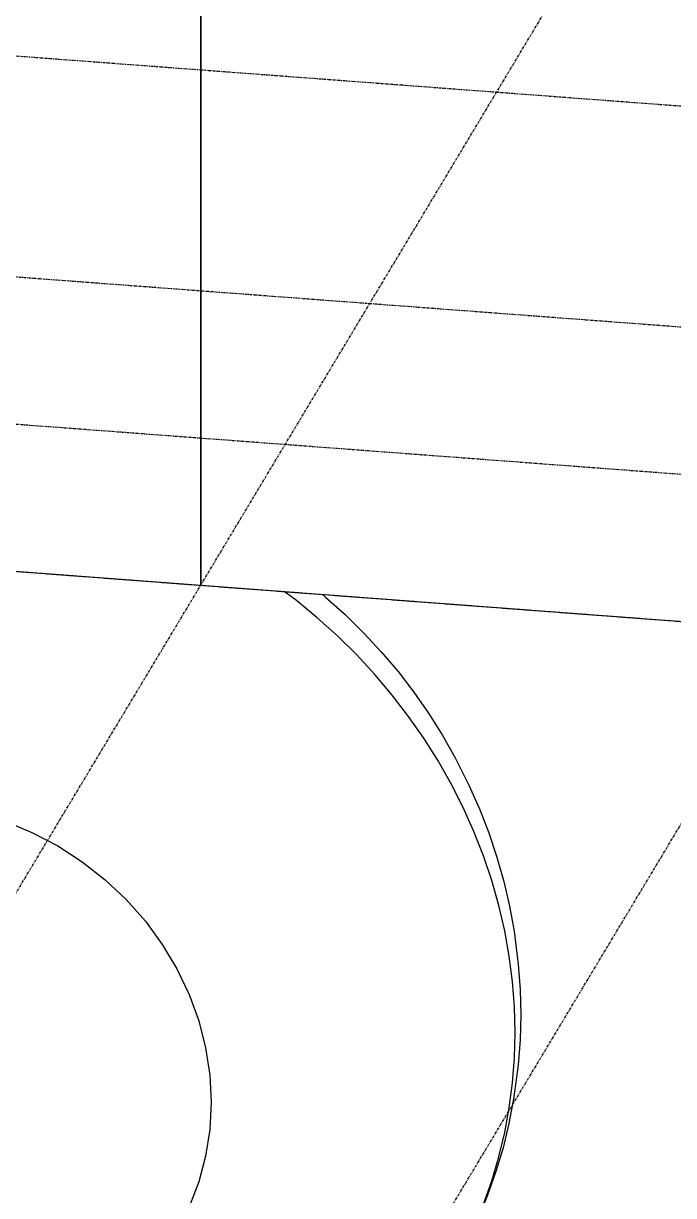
# Model space of a CAD drawing. Header units: millimetres. Extents: x -57554 to 16546, y 2142 to 98430.
# Drawn here: x -40850 to -40051, y 89807 to 91249 of the extents above; entities that cross this region are included whole.
import ezdxf

# ---------------------------------------------------------------- set-up
doc = ezdxf.new("R2010")
doc.units = ezdxf.units.MM
doc.linetypes.add('DXK_LINE_DOT3', pattern=[5.9187, 2.979, -0.9799, 0.9799, -0.9799])

msp = doc.modelspace()

# ---------------------------------------------------------------- linework, layer by layer
at = {"color": 1, "linetype": 'DXK_LINE_DOT3'}
for p, q in [((-41305.3, 89436.1), (-38295.9, 94452.2)), ((-40571.7, 89380.8), (-37562.3, 94396.9)), ((-56906.5, 92417.4), (-35368.2, 90795.4)), ((-57062.4, 92157.4), (-35524.1, 90535.5)), ((-57166.3, 91984.2), (-35628.1, 90362.2)), ((-57270.3, 91810.9), (-35732, 90188.9))]:
    msp.add_line(p, q, dxfattribs=at)
at = {"color": 2, "linetype": 'Continuous'}
for p, q in [((-40632.3, 91493.1), (-40632.3, 90557.9)), ((-40632.3, 90557.9), (-40632.3, 91493.1)), ((-42099.5, 90668.4), (-40632.3, 90557.9)), ((-40632.3, 90557.9), (-39165.1, 90447.4)), ((-40514.6, 90539), (-40529.5, 90550.2)), ((-40488.9, 90517.9), (-40514.6, 90539)), ((-40478.7, 90543.4), (-40482.6, 90546.7)), ((-40478.7, 90543.4), (-40454.8, 90522)), ((-40454.8, 90522), (-40432, 90499.5)), ((-40464.1, 90495.6), (-40488.9, 90517.9)), ((-40440.5, 90472.3), (-40464.1, 90495.6)), ((-40432, 90499.5), (-40410.3, 90476.1)), ((-40418, 90448), (-40440.5, 90472.3)), ((-40410.3, 90476.1), (-40389.7, 90451.7)), ((-40389.7, 90451.7), (-40370.4, 90426.5)), ((-40396.7, 90422.8), (-40418, 90448)), ((-40376.6, 90396.7), (-40396.7, 90422.8)), ((-40370.4, 90426.5), (-40352.2, 90400.5)), ((-40357.8, 90369.7), (-40376.6, 90396.7)), ((-40352.2, 90400.5), (-40335.4, 90373.8)), ((-40340.3, 90342.1), (-40357.8, 90369.7)), ((-40335.4, 90373.8), (-40319.8, 90346.4)), ((-40324.2, 90313.7), (-40340.3, 90342.1)), ((-40319.8, 90346.4), (-40305.7, 90318.5)), ((-40309.5, 90284.7), (-40324.2, 90313.7)), ((-40305.7, 90318.5), (-40302.5, 90311.9)), ((-40302.5, 90311.9), (-40289.6, 90282.9)), ((-40296.3, 90255.2), (-40309.5, 90284.7)), ((-40289.6, 90282.9), (-40278.1, 90253.5)), ((-40872.7, 90267.8), (-40839.7, 90254)), ((-40839.7, 90254), (-40808, 90237.3)), ((-40284.6, 90225.2), (-40296.3, 90255.2)), ((-40278.1, 90253.5), (-40268, 90223.7)), ((-40808, 90237.3), (-40778, 90217.8)), ((-40778, 90217.8), (-40749.8, 90195.7)), ((-40274.3, 90194.8), (-40284.6, 90225.2)), ((-40268, 90223.7), (-40259.5, 90193.6)), ((-40749.8, 90195.7), (-40723.9, 90171.3)), ((-40265.6, 90164), (-40274.3, 90194.8)), ((-40259.5, 90193.6), (-40252.5, 90163.2)), ((-40723.9, 90171.3), (-40700.3, 90144.7)), ((-40258.5, 90133), (-40265.6, 90164)), ((-40252.5, 90163.2), (-40247, 90132.7)), ((-40700.3, 90144.7), (-40679.5, 90116.2)), ((-40252.9, 90101.9), (-40258.5, 90133)), ((-40247, 90132.7), (-40243.1, 90102)), ((-40679.5, 90116.2), (-40661.5, 90086.1)), ((-40248.9, 90070.6), (-40252.9, 90101.9)), ((-40243.1, 90102), (-40242, 90091.8)), ((-40242, 90091.8), (-40239.6, 90060.7)), ((-40661.5, 90086.1), (-40646.5, 90054.7)), ((-40246.5, 90039.3), (-40248.9, 90070.6)), ((-40239.6, 90060.7), (-40238.8, 90029.8)), ((-40646.5, 90054.7), (-40634.7, 90022.3)), ((-40245.7, 90008), (-40246.5, 90039.3)), ((-40634.7, 90022.3), (-40626.2, 89989.2)), ((-40238.8, 90029.8), (-40239.6, 89998.9)), ((-40246.5, 89976.9), (-40245.7, 90008)), ((-40626.2, 89989.2), (-40621, 89955.6)), ((-40239.6, 89998.9), (-40242, 89968.2)), ((-40248.9, 89945.9), (-40246.5, 89976.9)), ((-40242, 89968.2), (-40246, 89937.8)), ((-40621, 89955.6), (-40619.3, 89922.1)), ((-40252.9, 89915.3), (-40248.9, 89945.9)), ((-40246, 89937.8), (-40247.9, 89926.3)), ((-40619.3, 89922.1), (-40621, 89888.7)), ((-40258.5, 89884.9), (-40252.9, 89915.3)), ((-40247.9, 89926.3), (-40253.5, 89896)), ((-40621, 89888.7), (-40626.2, 89856)), ((-40253.5, 89896), (-40260.6, 89866.2)), ((-40265.6, 89855), (-40258.5, 89884.9)), ((-40260.6, 89866.2), (-40269.3, 89836.8)), ((-40626.2, 89856), (-40634.7, 89824.1)), ((-40274.3, 89825.6), (-40265.6, 89855)), ((-40269.3, 89836.8), (-40279.5, 89808)), ((-40634.7, 89824.1), (-40646.5, 89793.5)), ((-40284.6, 89796.7), (-40274.3, 89825.6)), ((-40279.5, 89808), (-40291.3, 89779.8))]:
    msp.add_line(p, q, dxfattribs=at)

doc.saveas('drawing.dxf')
